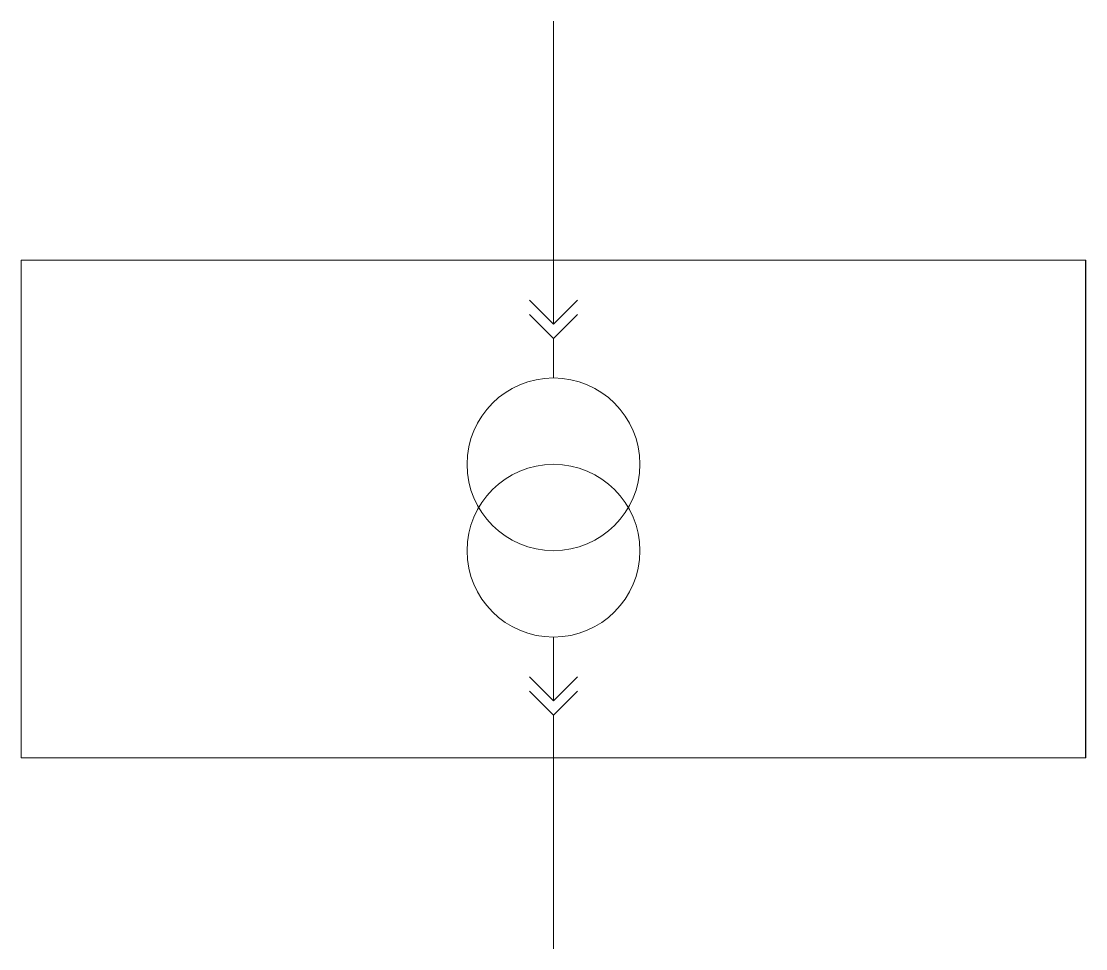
# Model space of a CAD drawing. Header units: millimetres. Extents: x -39.5 to 39.5, y -68.8 to 0.
import ezdxf

# ---------------------------------------------------------------- set-up
doc = ezdxf.new("R2010")
doc.units = ezdxf.units.MM

msp = doc.modelspace()

# ---------------------------------------------------------------- linework, layer by layer
at = {"color": 0, "linetype": 'ByBlock', "lineweight": 18, "transparency": 16777216}
for p, q in [((0, -22.469), (0, 0)), ((-39.469, -17.719), (39.469, -17.719)), ((-39.469, -17.719), (-39.469, -54.669)), ((0, -22.469), (-1.779, -20.694)), ((0, -22.469), (1.782, -20.694)), ((0, -23.537), (-1.779, -21.761)), ((0, -23.537), (1.782, -21.761)), ((0, -26.471), (0, -23.537)), ((0, -50.43), (0, -45.703)), ((0, -50.43), (-1.779, -48.655)), ((0, -50.43), (1.782, -48.655)), ((0, -51.497), (-1.779, -49.722)), ((0, -51.497), (1.782, -49.722)), ((0, -68.831), (0, -51.497)), ((-39.469, -54.669), (39.469, -54.669))]:
    msp.add_line(p, q, dxfattribs=at)
msp.add_line((39.469, -54.669), (39.469, -17.719))
for centre in [(0, -32.881), (0, -39.292)]:
    msp.add_circle(centre, 6.411, dxfattribs=at)
msp.add_arc((0, -32.881), 6.411, 270, 90, dxfattribs=at)

doc.saveas('drawing.dxf')
